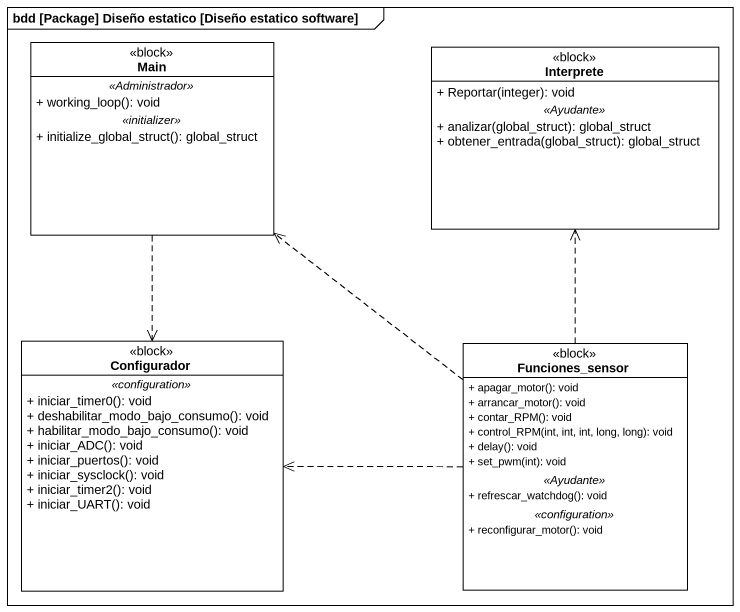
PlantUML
@startuml
mainframe bdd [Package] Diseño estatico [Diseño estatico software]
hide circle
hide empty members
skinparam classAttributeIconSize 0
class Main <<block>> {
  .. <<Administrador>> ..
  + working_loop(): void
  .. <<initializer>> ..
  + initialize_global_struct(): global_struct
}
class Interprete <<block>> {
  + Reportar(integer): void
  .. <<Ayudante>> ..
  + analizar(global_struct): global_struct
  + obtener_entrada(global_struct): global_struct
}
class Configurador <<block>> {
  .. <<configuration>> ..
  + iniciar_timer0(): void
  + deshabilitar_modo_bajo_consumo(): void
  + habilitar_modo_bajo_consumo(): void
  + iniciar_ADC(): void
  + iniciar_puertos(): void
  + iniciar_sysclock(): void
  + iniciar_timer2(): void
  + iniciar_UART(): void
}
class Funciones_sensor <<block>> {
  + apagar_motor(): void
  + arrancar_motor(): void
  + contar_RPM(): void
  + control_RPM(int, int, int, long, long): void
  + delay(): void
  + set_pwm(int): void
  .. <<Ayudante>> ..
  + refrescar_watchdog(): void
  .. <<configuration>> ..
  + reconfigurar_motor(): void
}
Main ..> Configurador
Funciones_sensor .up.> Main
Funciones_sensor .up.> Interprete
Funciones_sensor .left.> Configurador
@enduml
